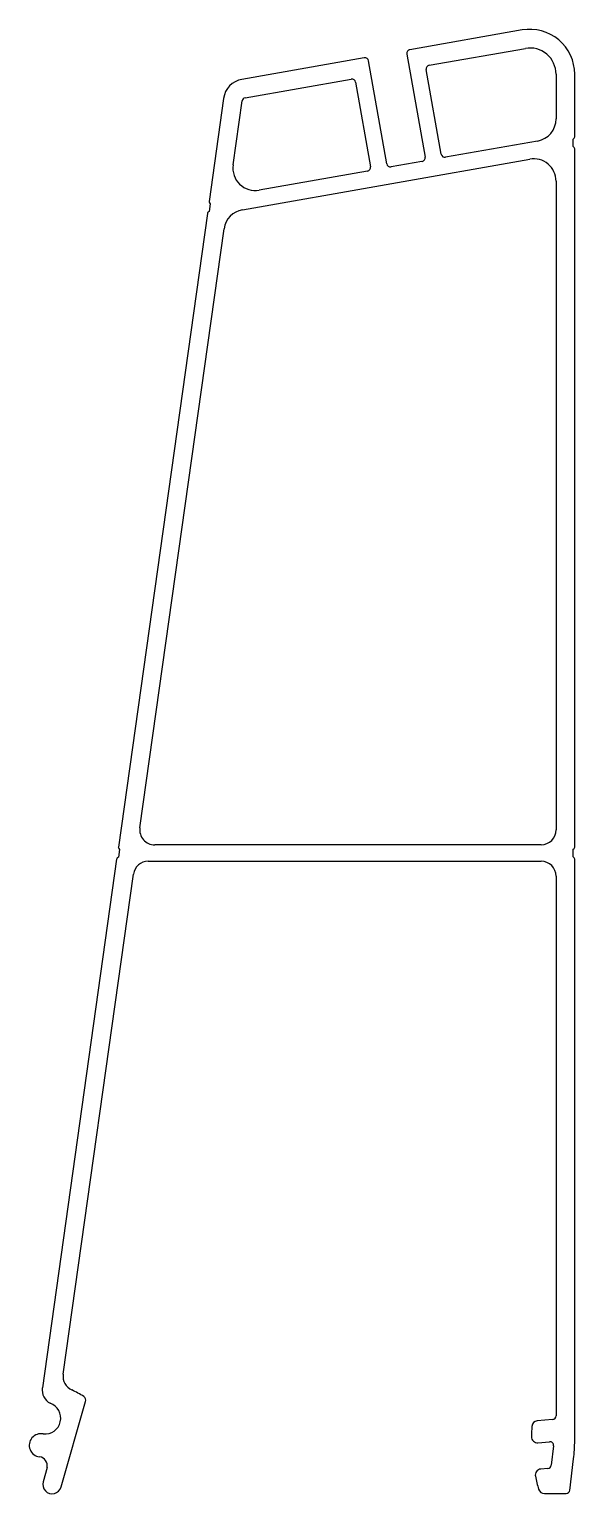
# Model space of a CAD drawing. Extents: x 6 to 79, y 4 to 200.
import ezdxf

# ---------------------------------------------------------------- set-up
doc = ezdxf.new("R2010")
doc.units = 0
doc.layers.get('0').update_dxf_attribs({"linetype": 'CONTINUOUS'})

msp = doc.modelspace()

# ---------------------------------------------------------------- linework, layer by layer
for p, q in [((72.46, 199.56), (57.43, 196.91)), ((57.03, 196.33), (59.46, 182.55)), ((60.03, 194.83), (72.89, 197.1)), ((51.33, 195.84), (34.94, 192.95)), ((54.34, 181.64), (51.91, 195.43)), ((61.62, 182.93), (59.63, 194.25)), ((35.37, 190.48), (49.59, 192.99)), ((50.17, 192.59), (52.17, 181.26)), ((77, 193.65), (77, 187.65)), ((79.5, 185.26), (79.5, 193.65)), ((32.49, 190.41), (30.55, 176.6)), ((33.76, 181.5), (34.97, 190.06)), ((74.52, 184.69), (62.2, 182.52)), ((79.3, 184.96), (79.43, 185.08)), ((79.3, 183.96), (79.3, 184.96)), ((79.43, 183.83), (79.3, 183.96)), ((79.5, 90.2), (79.5, 183.65)), ((35.01, 175.49), (73.48, 182.28)), ((51.76, 180.68), (37.25, 178.12)), ((59.05, 181.97), (54.92, 181.24)), ((77, 179.32), (77, 92.5)), ((30.6, 176.42), (30.71, 176.27)), ((30.33, 175.01), (18.41, 90.19)), ((30.57, 175.28), (30.42, 175.17)), ((30.71, 176.27), (30.57, 175.28)), ((21.29, 92.78), (32.56, 172.96)), ((75, 90.5), (23.27, 90.5)), ((18.18, 88.6), (8.23, 17.81)), ((18.42, 88.87), (18.28, 88.77)), ((18.56, 89.86), (18.42, 88.87)), ((18.45, 90.01), (18.56, 89.86)), ((22.4, 88.3), (75, 88.3)), ((79.3, 89.9), (79.43, 90.02)), ((79.3, 88.9), (79.3, 89.9)), ((79.43, 88.77), (79.3, 88.9)), ((79.5, 10.75), (79.5, 88.59)), ((11.01, 19.63), (20.42, 86.58)), ((77, 86.3), (77, 14.09)), ((10.74, 4.56), (14.02, 16.01)), ((76.54, 13.59), (74.49, 13.41)), ((74.58, 10.47), (76.14, 10.61)), ((76.68, 10.05), (76.36, 7.46)), ((78.83, 4.1), (79.35, 8.31)), ((8.87, 7.14), (8.34, 5.25)), ((75.9, 7.03), (74.95, 6.94)), ((75.44, 3.67), (78.34, 3.67))]:
    msp.add_line(p, q)
for centre, radius, start, end in [((73.5, 193.65), 6, 360, 100), ((57.52, 196.42), 0.5, 100, 190), ((73.5, 193.65), 3.5, 360, 100), ((51.41, 195.34), 0.5, 10, 100), ((60.12, 194.34), 0.5, 100, 190), ((35.46, 189.99), 3, 100, 172), ((49.68, 192.5), 0.5, 10, 100), ((35.46, 189.99), 0.5, 100, 172), ((74, 187.65), 3, 280, 360), ((79.25, 185.26), 0.25, 315, 360), ((58.97, 182.46), 0.5, 280, 10), ((62.12, 183.01), 0.5, 190, 280), ((74, 179.32), 3, 360, 100), ((79.25, 183.65), 0.25, 360, 45), ((36.73, 181.08), 3, 172, 280), ((51.68, 181.17), 0.5, 280, 10), ((54.83, 181.73), 0.5, 190, 280), ((30.8, 176.57), 0.25, 172, 217), ((30.57, 174.97), 0.25, 127, 172), ((35.53, 172.54), 3, 100, 172), ((23.27, 92.5), 2, 172, 270), ((75, 92.5), 2, 270, 360), ((18.65, 90.16), 0.25, 172, 217), ((79.25, 90.2), 0.25, 315, 360), ((18.43, 88.57), 0.25, 127, 172), ((22.4, 86.3), 2, 90, 172.0002), ((75, 86.3), 2, 360, 90), ((79.25, 88.59), 0.25, 360, 45), ((13, 19.36), 2, 172.0002, 245.9634), ((10.21, 17.53), 2, 172, 242.5701), ((8.57, 13.76), 2.12, 264.2277, 70.1304), ((7.64, 7.36), 11.14, 56.5481, 65.9634), ((13.46, 16.17), 0.58, 344.0196, 56.5481), ((76.5, 14.09), 0.5, 274.9998, 360), ((98.71, 11.1), 25, 176.409, 179.5905), ((74.56, 12.61), 0.8, 94.9998, 176.409), ((8.03, 10.13), 1.55, 77.9494, 263.6101), ((74.51, 11.27), 0.8, 179.5905, 274.9993), ((76.18, 10.11), 0.5, 353.0006, 94.9993), ((59.5, 10.75), 20, 352.9999, 360), ((7.64, 7.36), 1.25, 349.9984, 79.9984), ((75.02, 6.15), 0.8, 94.9996, 191.8021), ((98.71, 11.1), 25, 191.8021, 195.9007), ((75.86, 7.52), 0.5, 274.9996, 353.0006), ((9.54, 4.9), 1.25, 163.7536, 344.0196), ((75.44, 4.47), 0.8, 195.9007, 269.9999), ((78.34, 4.17), 0.5, 269.9999, 352.9999)]:
    msp.add_arc(centre, radius, start, end)

doc.saveas('drawing.dxf')
